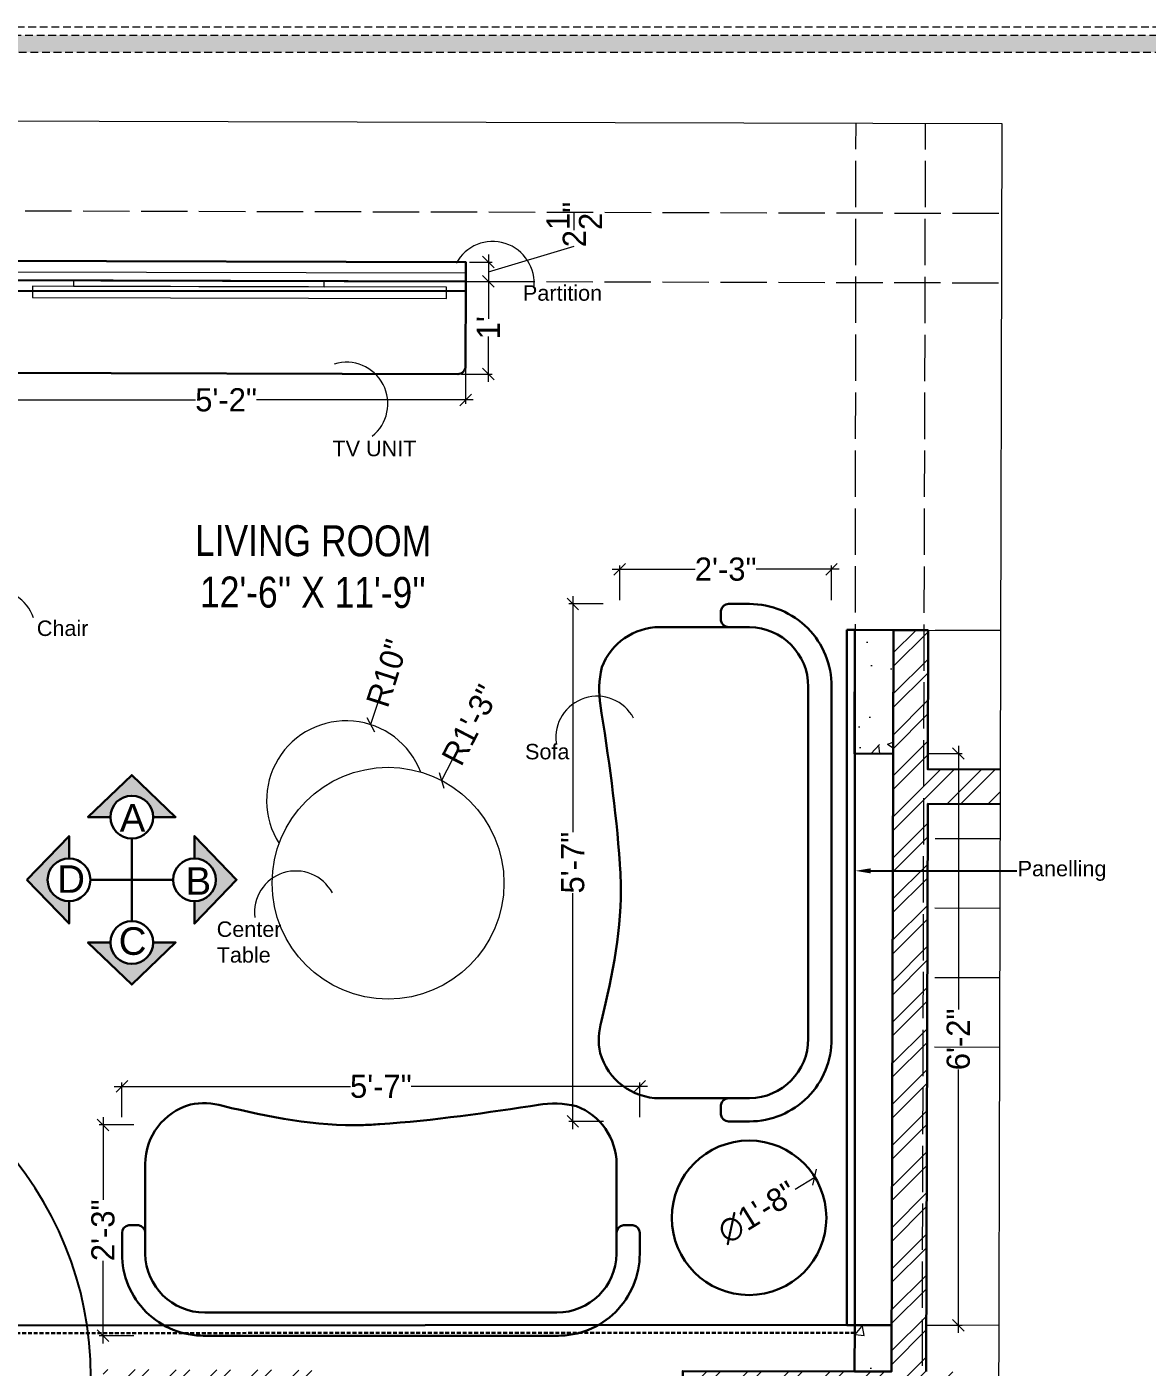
# Model space of a CAD drawing. Header units: millimetres. Extents: x 35877 to 3066687, y -650199 to -40525.
# Drawn here: x 147423.2 to 147568.2, y -179272.3 to -179098.7 of the extents above; entities that cross this region are included whole.
import ezdxf
from ezdxf import colors
from ezdxf.entities.mleader import LeaderData, LeaderLine
from ezdxf.math import Vec2, Vec3

# ---------------------------------------------------------------- set-up
doc = ezdxf.new("R2010")
doc.units = ezdxf.units.MM
doc.header["$MEASUREMENT"] = 0
doc.header["$PDMODE"] = 35
for name, pattern in [('00 . GROUND FLOOR$0$DASHED', [0.75, 0.5, -0.25]), ('ACAD_ISO02W100', [15, 12, -3]), ('DASHED', [0.75, 0.5, -0.25]), ('DASHEDX2', [1.5, 1, -0.5])]:
    doc.linetypes.add(name, pattern=pattern)
doc.layers.get('Defpoints').update_dxf_attribs({"color": 220})
for name, color, linetype in [('AR DOOR', 40, 'Continuous'), ('AR ELE-5', 134, 'Continuous'), ('AR HATCH-7', 7, 'Continuous')]:
    doc.layers.add(name, color=color, linetype=linetype)
for name, color, linetype, lineweight in [('dim05', 1, 'Continuous', 13), ('Dimension', 10, 'DASHEDX2', 20), ('ELEC.', 5, 'Continuous', 20), ('FIRST FLOOR ( DW_RAIL )', 7, 'Continuous', 9), ('FIRST FLOOR ( TEXT )', 7, 'Continuous', 9), ('FURNITURE', 32, 'Continuous', 9), ('furniture dimensions', 1, 'DASHED', 0), ('FURNITURE-1', 252, 'Continuous', 13), ('GDR_FLOATING COLUMN', 3, 'Continuous', 18), ('GROUND FLOOR', 7, 'Continuous', 9), ('GROUND FLOOR  ( PLINE )', 251, 'Continuous', 30), ('GROUND FLOOR ( STAIR )', 251, 'Continuous', 9), ('Labelling', 1, 'Continuous', 25), ('Text', 7, 'Continuous', 15), ('wall', 7, 'Continuous', 30), ('XX~SLAB ( BEAM )~ ( DIM )', 7, 'Continuous', 9)]:
    doc.layers.add(name, color=color, linetype=linetype, lineweight=lineweight)
doc.styles.add('Arial', font='arial.ttf')
doc.styles.add('century g', font='GOTHIC.TTF')
doc.styles.add('KATHA', font='swissc.ttf')
doc.styles.get("Standard").update_dxf_attribs({"font": 'arial.ttf', "height": 6})
doc.dimstyles.new('Archana', dxfattribs={"dimtxt": 2, "dimasz": 0.75, "dimexe": 0.5, "dimexo": 0.5, "dimgap": 0, "dimtad": 0, "dimzin": 0, "dimdsep": 46, "dimlunit": 4, "dimtxsty": 'century g', "dimblk": 'OBLIQUE', "dimcen": 0, "dimdle": 1, "dimclrd": 256, "dimclre": 256, "dimclrt": 256, "dimadec": 0, "dimazin": 0, "dimtfac": 1, "dimtofl": 0, "dimtmove": 1, "dimatfit": 3, "dimfxl": 1, "dimfxlon": 1, "dimtolj": 1, "dimtzin": 0, "dimlwd": -1, "dimlwe": -1, "dimarcsym": 0})

# ---------------------------------------------------------------- blocks, each defined once
blk = doc.blocks.new('*U20')
for points in [[(0, 0), (0, 1120), (30, 1120), (30, 0)], [(-40, 0), (0, 0), (0, -30), (10, -30), (10, -100), (-40, -100)], [(1160, 0), (1120, 0), (1120, -30), (1110, -30), (1110, -100), (1160, -100)]]:
    blk.add_lwpolyline(points, close=True)
at = {"layer": 'AR ELE-5', "linetype": 'ByBlock', "ltscale": 15}
blk.add_arc((-1.6, -0.7), 1121.6, 0.0347, 87.627, dxfattribs=at)
blk = doc.blocks.new('_Oblique')
at = {"layer": 'wall', "color": 0, "lineweight": -2}
blk.add_line((-0.5, -0.5), (0.5, 0.5), dxfattribs=at)
blk = doc.blocks.new('*D407')
at = {"layer": 'Defpoints', "color": 0, "linetype": 'Continuous', "lineweight": 0, "transparency": 16777216}
for p in [(147479.98, -179129.17, 0.05), (147479.97, -179131.67, 0.05), (147482.91, -179131.67)]:
    blk.add_point(p, dxfattribs=at)
at = {"layer": 'furniture dimensions', "color": 5, "linetype": 'Continuous', "transparency": 16777216}
for p, q in [((147482.91, -179130.42), (147494.02, -179127.09)), ((147482.91, -179128.17), (147482.91, -179132.67)), ((147480.47, -179131.67), (147483.41, -179131.67))]:
    blk.add_line(p, q, dxfattribs=at)
at = {"layer": 'furniture dimensions', "color": 5, "linetype": 'ByBlock', "transparency": 16777216}
blk.add_line((147480.48, -179129.17), (147483.41, -179129.17), dxfattribs=at)
at = {"layer": 'furniture dimensions', "color": 5, "linetype": 'Continuous', "transparency": 16777216, "xscale": 1.5, "yscale": 1.5, "zscale": 1.5}
for p, rotation in [((147482.91, -179129.17), 90), ((147482.91, -179131.67), 270)]:
    blk.add_blockref('_Oblique', p, dxfattribs=dict(at, rotation=rotation))
at = {"layer": 'furniture dimensions', "linetype": 'Continuous', "lineweight": 0, "transparency": 16777216, "insert": (147494.02, -179124.31), "char_height": 3, "attachment_point": 5, "rotation": 90, "style": 'century g'}
blk.add_mtext('\\A1;2{\\H1x;\\S1/2;}"', dxfattribs=at)
blk = doc.blocks.new('*D408')
at = {"layer": 'Defpoints', "color": 0, "linetype": 'Continuous', "lineweight": 0, "transparency": 16777216}
for p in [(147479.97, -179131.67, 0.05), (147478.94, -179143.67, 0.05), (147482.91, -179143.67)]:
    blk.add_point(p, dxfattribs=at)
at = {"layer": 'furniture dimensions', "color": 5, "linetype": 'Continuous', "transparency": 16777216}
for p, q in [((147482.91, -179130.67), (147482.91, -179136.53)), ((147482.91, -179144.67), (147482.91, -179138.82)), ((147479.44, -179143.67), (147483.41, -179143.67))]:
    blk.add_line(p, q, dxfattribs=at)
at = {"layer": 'furniture dimensions', "color": 5, "linetype": 'ByBlock', "transparency": 16777216}
blk.add_line((147480.47, -179131.67), (147483.41, -179131.67), dxfattribs=at)
at = {"layer": 'furniture dimensions', "color": 5, "linetype": 'Continuous', "transparency": 16777216, "xscale": 1.5, "yscale": 1.5, "zscale": 1.5}
for p, rotation in [((147482.91, -179131.67), 90), ((147482.91, -179143.67), 270)]:
    blk.add_blockref('_Oblique', p, dxfattribs=dict(at, rotation=rotation))
at = {"layer": 'furniture dimensions', "linetype": 'Continuous', "lineweight": 0, "transparency": 16777216, "insert": (147482.91, -179137.67), "char_height": 3, "attachment_point": 5, "rotation": 90, "style": 'century g'}
blk.add_mtext("\\A1;1'", dxfattribs=at)
blk = doc.blocks.new('*D421')
at = {"layer": 'Defpoints', "color": 0, "linetype": 'Continuous', "lineweight": 0, "transparency": 16777216}
for p in [(147535.08, -179192.8, 0.05), (147535.08, -179266.82, 0.05), (147543.73, -179266.82)]:
    blk.add_point(p, dxfattribs=at)
at = {"layer": 'furniture dimensions', "color": 5, "linetype": 'Continuous', "transparency": 16777216}
for p, q in [((147543.73, -179191.8), (147543.73, -179225.93)), ((147543.73, -179267.82), (147543.73, -179233.69)), ((147539.73, -179266.82), (147544.23, -179266.82))]:
    blk.add_line(p, q, dxfattribs=at)
at = {"layer": 'furniture dimensions', "color": 5, "linetype": 'ByBlock', "transparency": 16777216}
blk.add_line((147539.73, -179192.8), (147544.23, -179192.8), dxfattribs=at)
at = {"layer": 'furniture dimensions', "color": 5, "linetype": 'Continuous', "transparency": 16777216, "xscale": 1.5, "yscale": 1.5, "zscale": 1.5}
for p, rotation in [((147543.73, -179192.8), 90), ((147543.73, -179266.82), 270)]:
    blk.add_blockref('_Oblique', p, dxfattribs=dict(at, rotation=rotation))
at = {"layer": 'furniture dimensions', "linetype": 'Continuous', "lineweight": 0, "transparency": 16777216, "insert": (147543.73, -179229.81), "char_height": 3, "attachment_point": 5, "rotation": 90, "style": 'century g'}
blk.add_mtext('\\A1;6\'-2"', dxfattribs=at)
blk = doc.blocks.new('*D439')
at = {"layer": 'Defpoints', "color": 0, "linetype": 'Continuous', "lineweight": 0, "transparency": 16777216}
for p in [(147417.97, -179140.52, 0.05), (147479.95, -179141.04, 0.05), (147479.95, -179147.02)]:
    blk.add_point(p, dxfattribs=at)
at = {"layer": 'furniture dimensions', "color": 5, "linetype": 'ByBlock', "transparency": 16777216}
blk.add_line((147417.97, -179143.02), (147417.97, -179147.52), dxfattribs=at)
at = {"layer": 'furniture dimensions', "color": 5, "linetype": 'Continuous', "transparency": 16777216}
for p, q in [((147479.95, -179143.02), (147479.95, -179147.52)), ((147416.97, -179147.02), (147445.02, -179147.02)), ((147480.95, -179147.02), (147452.89, -179147.02))]:
    blk.add_line(p, q, dxfattribs=at)
at = {"layer": 'furniture dimensions', "color": 5, "linetype": 'Continuous', "transparency": 16777216, "xscale": 1.5, "yscale": 1.5, "zscale": 1.5, "rotation": 180}
blk.add_blockref('_Oblique', (147417.97, -179147.02), dxfattribs=at)
at = {"layer": 'furniture dimensions', "color": 5, "linetype": 'Continuous', "transparency": 16777216, "xscale": 1.5, "yscale": 1.5, "zscale": 1.5}
blk.add_blockref('_Oblique', (147479.95, -179147.02), dxfattribs=at)
at = {"layer": 'furniture dimensions', "linetype": 'Continuous', "lineweight": 0, "transparency": 16777216, "insert": (147448.96, -179147.02), "char_height": 3, "attachment_point": 5, "style": 'century g'}
blk.add_mtext('\\A1;5\'-2"', dxfattribs=at)
blk = doc.blocks.new('maya')
at = {"layer": 'Dimension', "true_color": 0xd39e00, "transparency": 33554687}
h = blk.add_hatch(color=42, dxfattribs=at)
h.paths.add_polyline_path([(148081.66, -180873.98), (148081.66, -181093.67), (148393.79, -181093.67), (148393.79, -180873.98)])
h.paths.add_polyline_path([(148083.85, -180876.17), (148391.6, -180876.17), (148391.6, -181091.48), (148083.85, -181091.48)], flags=16)
at = {"layer": 'Dimension', "color": 42, "true_color": 0xd39e00, "transparency": 33554687, "elevation": 0.12}
for points in [[(148080.57, -180872.88), (148394.88, -180872.88), (148394.88, -181094.77), (148080.57, -181094.77)], [(148081.66, -180873.98), (148393.79, -180873.98), (148393.79, -181093.67), (148081.66, -181093.67)], [(148083.85, -180876.17), (148391.6, -180876.17), (148391.6, -181091.48), (148083.85, -181091.48)]]:
    blk.add_lwpolyline(points, close=True, dxfattribs=at)
blk = doc.blocks.new('*D859')
at = {"layer": 'Defpoints', "color": 0, "linetype": 'Continuous', "lineweight": 0, "transparency": 16777216}
for p in [(147502.49, -179235.9), (147435.49, -179256.22, 2.39), (147502.49, -179257.57, 2.39)]:
    blk.add_point(p, dxfattribs=at)
at = {"layer": 'furniture dimensions', "color": 5, "linetype": 'ByBlock', "transparency": 16777216}
blk.add_line((147435.49, -179239.87), (147435.49, -179235.4), dxfattribs=at)
at = {"layer": 'furniture dimensions', "color": 5, "linetype": 'Continuous', "transparency": 16777216}
for p, q in [((147502.49, -179239.87), (147502.49, -179235.4)), ((147434.49, -179235.9), (147465.06, -179235.9)), ((147503.49, -179235.9), (147472.93, -179235.9))]:
    blk.add_line(p, q, dxfattribs=at)
at = {"layer": 'furniture dimensions', "color": 5, "linetype": 'Continuous', "transparency": 16777216, "xscale": 1.5, "yscale": 1.5, "zscale": 1.5, "rotation": 180}
blk.add_blockref('_Oblique', (147435.49, -179235.9), dxfattribs=at)
at = {"layer": 'furniture dimensions', "color": 5, "linetype": 'Continuous', "transparency": 16777216, "xscale": 1.5, "yscale": 1.5, "zscale": 1.5}
blk.add_blockref('_Oblique', (147502.49, -179235.9), dxfattribs=at)
at = {"layer": 'furniture dimensions', "linetype": 'Continuous', "lineweight": 0, "transparency": 16777216, "insert": (147468.99, -179235.9), "char_height": 3, "attachment_point": 5, "style": 'century g'}
blk.add_mtext('\\A1;5\'-7"', dxfattribs=at)
blk = doc.blocks.new('*D860')
at = {"layer": 'Defpoints', "color": 0, "linetype": 'Continuous', "lineweight": 0, "transparency": 16777216}
for p in [(147493.83, -179173.43), (147515.34, -179173.43, 3.75), (147515.34, -179240.43, 2.39)]:
    blk.add_point(p, dxfattribs=at)
at = {"layer": 'furniture dimensions', "color": 5, "linetype": 'Continuous', "transparency": 16777216}
for p, q in [((147493.83, -179172.43), (147493.83, -179203)), ((147497.77, -179173.43), (147493.33, -179173.43)), ((147493.83, -179241.43), (147493.83, -179210.86))]:
    blk.add_line(p, q, dxfattribs=at)
at = {"layer": 'furniture dimensions', "color": 5, "linetype": 'ByBlock', "transparency": 16777216}
blk.add_line((147497.8, -179240.43), (147493.33, -179240.43), dxfattribs=at)
at = {"layer": 'furniture dimensions', "color": 5, "linetype": 'Continuous', "transparency": 16777216, "xscale": 1.5, "yscale": 1.5, "zscale": 1.5}
for p, rotation in [((147493.83, -179173.43), 90), ((147493.83, -179240.43), 270)]:
    blk.add_blockref('_Oblique', p, dxfattribs=dict(at, rotation=rotation))
at = {"layer": 'furniture dimensions', "linetype": 'Continuous', "lineweight": 0, "transparency": 16777216, "insert": (147493.83, -179206.93), "char_height": 3, "attachment_point": 5, "rotation": 90, "style": 'century g'}
blk.add_mtext('\\A1;5\'-7"', dxfattribs=at)
blk = doc.blocks.new('*D861')
at = {"layer": 'Defpoints', "color": 0, "linetype": 'Continuous', "lineweight": 0, "transparency": 16777216}
for p in [(147525.14, -179247.65), (147508.13, -179258.17)]:
    blk.add_point(p, dxfattribs=at)
at = {"layer": 'furniture dimensions', "color": 5, "linetype": 'Continuous', "transparency": 16777216}
blk.add_line((147522.59, -179249.22), (147525.14, -179247.65), dxfattribs=at)
at = {"layer": 'furniture dimensions', "color": 5, "linetype": 'Continuous', "transparency": 16777216, "xscale": 1.5, "yscale": 1.5, "zscale": 1.5, "rotation": 31.73882709849194}
blk.add_blockref('_Oblique', (147525.14, -179247.65), dxfattribs=at)
at = {"layer": 'furniture dimensions', "linetype": 'Continuous', "lineweight": 0, "transparency": 16777216, "insert": (147517.73, -179252.23), "char_height": 3, "attachment_point": 5, "rotation": 31.7388, "style": 'century g'}
blk.add_mtext('\\A1;∅1\'-8"', dxfattribs=at)
blk = doc.blocks.new('*D862')
at = {"layer": 'Defpoints', "color": 0, "linetype": 'Continuous', "lineweight": 0, "transparency": 16777216}
for p in [(147463.7, -179240.89, 1.38), (147433.04, -179268.18), (147463.73, -179268.18, 1.87)]:
    blk.add_point(p, dxfattribs=at)
at = {"layer": 'furniture dimensions', "color": 5, "linetype": 'Continuous', "transparency": 16777216}
for p, q in [((147433.04, -179239.89), (147433.04, -179250.58)), ((147433.04, -179269.18), (147433.04, -179258.49)), ((147437.03, -179268.18), (147432.54, -179268.18))]:
    blk.add_line(p, q, dxfattribs=at)
at = {"layer": 'furniture dimensions', "color": 5, "linetype": 'ByBlock', "transparency": 16777216}
blk.add_line((147437.04, -179240.89), (147432.54, -179240.89), dxfattribs=at)
at = {"layer": 'furniture dimensions', "color": 5, "linetype": 'Continuous', "transparency": 16777216, "xscale": 1.5, "yscale": 1.5, "zscale": 1.5}
for p, rotation in [((147433.04, -179240.89), 90), ((147433.04, -179268.18), 270)]:
    blk.add_blockref('_Oblique', p, dxfattribs=dict(at, rotation=rotation))
at = {"layer": 'furniture dimensions', "linetype": 'Continuous', "lineweight": 0, "transparency": 16777216, "insert": (147433.04, -179254.53), "char_height": 3, "attachment_point": 5, "rotation": 90, "style": 'century g'}
blk.add_mtext('\\A1;2\'-3"', dxfattribs=at)
blk = doc.blocks.new('*D863')
at = {"layer": 'Defpoints', "color": 0, "linetype": 'Continuous', "lineweight": 0, "transparency": 16777216}
for p in [(147527.31, -179168.94), (147499.91, -179206.92, 1.5), (147527.31, -179206.93, 1.54)]:
    blk.add_point(p, dxfattribs=at)
at = {"layer": 'furniture dimensions', "color": 5, "linetype": 'Continuous', "transparency": 16777216}
for p, q in [((147498.91, -179168.94), (147509.65, -179168.94)), ((147528.31, -179168.94), (147517.56, -179168.94)), ((147527.31, -179172.93), (147527.31, -179168.44))]:
    blk.add_line(p, q, dxfattribs=at)
at = {"layer": 'furniture dimensions', "color": 5, "linetype": 'ByBlock', "transparency": 16777216}
blk.add_line((147499.91, -179172.93), (147499.91, -179168.44), dxfattribs=at)
at = {"layer": 'furniture dimensions', "color": 5, "linetype": 'Continuous', "transparency": 16777216, "xscale": 1.5, "yscale": 1.5, "zscale": 1.5, "rotation": 180}
blk.add_blockref('_Oblique', (147499.91, -179168.94), dxfattribs=at)
at = {"layer": 'furniture dimensions', "color": 5, "linetype": 'Continuous', "transparency": 16777216, "xscale": 1.5, "yscale": 1.5, "zscale": 1.5}
blk.add_blockref('_Oblique', (147527.31, -179168.94), dxfattribs=at)
at = {"layer": 'furniture dimensions', "linetype": 'Continuous', "lineweight": 0, "transparency": 16777216, "insert": (147513.61, -179168.94), "char_height": 3, "attachment_point": 5, "style": 'century g'}
blk.add_mtext('\\A1;2\'-3"', dxfattribs=at)
blk = doc.blocks.new('*D864')
at = {"layer": 'Defpoints', "color": 0, "linetype": 'Continuous', "lineweight": 0, "transparency": 16777216}
for p in [(147476.84, -179196.28, 0.12), (147469.92, -179209.58, 0.12)]:
    blk.add_point(p, dxfattribs=at)
at = {"layer": 'furniture dimensions', "color": 5, "linetype": 'Continuous', "transparency": 16777216}
blk.add_line((147478.23, -179193.62), (147476.84, -179196.28), dxfattribs=at)
at = {"layer": 'furniture dimensions', "color": 5, "linetype": 'Continuous', "transparency": 16777216, "xscale": 1.5, "yscale": 1.5, "zscale": 1.5, "rotation": 242.5170830313017}
blk.add_blockref('_Oblique', (147476.84, -179196.28), dxfattribs=at)
at = {"layer": 'furniture dimensions', "linetype": 'Continuous', "lineweight": 0, "transparency": 16777216, "insert": (147480.58, -179189.1), "char_height": 3, "attachment_point": 5, "rotation": 62.5171, "style": 'century g'}
blk.add_mtext('\\A1;R1\'-3"', dxfattribs=at)
blk = doc.blocks.new('*D865')
at = {"layer": 'Defpoints', "color": 0, "linetype": 'Continuous', "lineweight": 0, "transparency": 16777216}
for p in [(147467.67, -179189.06, 0.12), (147464.51, -179198.87, 0.12)]:
    blk.add_point(p, dxfattribs=at)
at = {"layer": 'furniture dimensions', "color": 5, "linetype": 'Continuous', "transparency": 16777216}
blk.add_line((147468.59, -179186.2), (147467.67, -179189.06), dxfattribs=at)
at = {"layer": 'furniture dimensions', "color": 5, "linetype": 'Continuous', "transparency": 16777216, "xscale": 1.5, "yscale": 1.5, "zscale": 1.5, "rotation": 252.1564000647287}
blk.add_blockref('_Oblique', (147467.67, -179189.06), dxfattribs=at)
at = {"layer": 'furniture dimensions', "linetype": 'Continuous', "lineweight": 0, "transparency": 16777216, "insert": (147469.81, -179182.4), "char_height": 3, "attachment_point": 5, "rotation": 72.1564, "style": 'century g'}
blk.add_mtext('\\A1;R10"', dxfattribs=at)

msp = doc.modelspace()

# ---------------------------------------------------------------- hatches: boundary and pattern name
at = {"layer": 'AR HATCH-7', "lineweight": 0, "true_color": 0x939598, "transparency": 33554687}
h = msp.add_hatch(dxfattribs=at)
h.set_pattern_fill('ANSI32', color=252, scale=10)
h.set_pattern_definition([(45, (-476.512, 1793.385), (-2.65165043, 2.65165043), []), (45, (-474.744, 1793.385), (-2.65165043, 2.65165043), [])])
h.paths.add_polyline_path([(147460.062, -179272.623), (147433.062, -179272.553), (147433.039, -179281.553), (147460.039, -179281.622)])
h.paths.add_polyline_path([(147544.062, -179272.839), (147539.562, -179272.828), (147539.752, -179199.328), (147549.117, -179199.352), (147549.129, -179194.852), (147539.763, -179194.828), (147539.81, -179176.828), (147535.31, -179176.817), (147535.269, -179192.817), (147535.062, -179272.816), (147530.062, -179272.803), (147520.564, -179272.779), (147511.064, -179272.777), (147511.064, -179272.754), (147508.062, -179272.747), (147508.05, -179277.246), (147508.039, -179281.746), (147539.539, -179281.828), (147544.039, -179281.839)])
at = {"layer": 'FURNITURE-1', "lineweight": 0, "true_color": 0xc7c8ca, "transparency": 33554687}
h = msp.add_hatch(dxfattribs=at)
h.set_pattern_fill('AR-CONC', color=9, scale=2)
h.set_pattern_definition([(50, (-476.512, 1793.385), (14.34520365, -1.2550427), [1.5, -16.5]), (355, (-476.512, 1793.385), (-2.7750267, 15.0438427), [1.2, -13.2]), (100.4514445, (-475.317, 1793.28), (11.5701769, 13.7887998), [1.2748038, -14.0228422]), (46.1842, (-476.512, 1797.385), (21.3448266, -3.3103856), [2.25, -24.75]), (96.635635, (-474.733, 1797.11), (18.693239, 19.482372), [1.9122068, -21.0342752]), (351.184164, (-476.512, 1797.385), (18.693239, 19.482372), [1.8, -19.8]), (21, (-474.512, 1796.385), (11.93814104, -8.0523778), [1.5, -16.5]), (326, (-474.512, 1796.385), (4.8663066, 14.5030009), [1.2, -13.2]), (71.451445, (-473.517, 1795.714), (16.8044475, 6.45062306), [1.2748038, -14.0228422]), (37.5, (-476.512, 1793.385), (0.24319711, 6.65787708), [0, -13.04, 0, -13.4, 0, -13.25]), (7.5, (-476.512, 1793.385), (5.26139075, 7.88823424), [0, -7.64, 0, -12.74, 0, -5.05]), (327.5, (-480.972, 1793.385), (10.67644872, -0.45109743), [0, -5, 0, -15.6, 0, -20.7]), (317.5, (-482.972, 1793.385), (11.6637234, 2.00209965), [0, -6.5, 0, -10.36, 0, -14.7])])
h.paths.add_polyline_path([(147385.078, -179266.429), (147376.078, -179266.406), (147376.039, -179281.406), (147385.039, -179281.429), (147385.05, -179277.429), (147385.06, -179273.429)])
h.paths.add_polyline_path([(147385.465, -179116.429), (147376.465, -179116.406), (147376.427, -179131.406), (147385.427, -179131.429)])
h.paths.add_polyline_path([(147535.31, -179176.817), (147530.31, -179176.804), (147530.269, -179192.804), (147535.269, -179192.804)])
h.paths.add_polyline_path([(147445.773, -179166.33), (147477.399, -179166.411)])
h = msp.add_hatch(dxfattribs=at)
h.set_pattern_fill('AR-CONC', color=9, scale=2)
h.set_pattern_definition([(50, (-500.159, 1793.385), (14.34520365, -1.2550427), [1.5, -16.5]), (355, (-500.159, 1793.385), (-2.7750267, 15.0438427), [1.2, -13.2]), (100.4514445, (-498.963, 1793.28), (11.5701769, 13.7887998), [1.2748038, -14.0228422]), (46.1842, (-500.159, 1797.385), (21.3448266, -3.3103856), [2.25, -24.75]), (96.635635, (-498.38, 1797.11), (18.693239, 19.482372), [1.9122068, -21.0342752]), (351.184164, (-500.16, 1797.385), (18.693239, 19.482372), [1.8, -19.8]), (21, (-498.159, 1796.385), (11.93814104, -8.0523778), [1.5, -16.5]), (326, (-498.159, 1796.385), (4.8663066, 14.5030009), [1.2, -13.2]), (71.451445, (-497.164, 1795.714), (16.8044475, 6.45062306), [1.2748038, -14.0228422]), (37.5, (-500.159, 1793.385), (0.24319711, 6.65787708), [0, -13.04, 0, -13.4, 0, -13.25]), (7.5, (-500.159, 1793.385), (5.26139075, 7.88823424), [0, -7.64, 0, -12.74, 0, -5.05]), (327.5, (-504.619, 1793.385), (10.67644872, -0.45109743), [0, -5, 0, -15.6, 0, -20.7]), (317.5, (-506.619, 1793.385), (11.6637234, 2.00209965), [0, -6.5, 0, -10.36, 0, -14.7])])
h.paths.add_polyline_path([(147535.062, -179266.963), (147530.077, -179266.963), (147530.077, -179272.816), (147535.062, -179272.816)])
at = {"layer": 'Text', "true_color": 0x939598, "transparency": 33554687}
h = msp.add_hatch(color=252, dxfattribs=at)
h.dxf.hatch_style = 1
h.paths.add_polyline_path([(147436.754, -179195.587), (147431.091, -179201.029), (147433.987, -179201.029, -1), (147439.52, -179201.029), (147442.417, -179201.029)])
h.paths.add_polyline_path([(147444.872, -179203.484), (147444.872, -179206.38, -0.4142136), (147447.638, -179209.147, -0.4142136), (147444.872, -179211.914), (147444.872, -179214.81), (147450.314, -179209.147)])
h.paths.add_polyline_path([(147442.417, -179217.265), (147439.52, -179217.265, -1), (147433.987, -179217.265), (147431.091, -179217.265), (147436.754, -179222.707)])
h.paths.add_polyline_path([(147425.87, -179209.147, -0.4142136), (147428.636, -179206.38), (147428.636, -179203.484), (147423.194, -179209.147), (147428.636, -179214.81), (147428.636, -179211.914, -0.4142136)])

# ---------------------------------------------------------------- linework, layer by layer
at = {"lineweight": 9, "transparency": 33554687, "elevation": 0.05}
for points in [[(147477.465, -179133.88), (147477.468, -179132.433), (147423.925, -179132.295), (147423.921, -179133.741)], [(147461.643, -179132.392), (147461.645, -179131.626), (147429.208, -179131.542), (147429.206, -179132.308)]]:
    msp.add_lwpolyline(points, close=True, dxfattribs=at)
at = {"layer": 'ELEC.', "transparency": 33554687}
for centre, start, end in [((147483.46, -179131.856), 352.82138, 151.85152), ((147464.542, -179147.494), 308.08533, 107.11547), ((147418.992, -179176.978), 18.91549, 177.94563), ((147496.98, -179190.746), 28.14848, 187.17862), ((147457.991, -179213.362), 28.14848, 187.17862)]:
    msp.add_arc(centre, 5.357, start, end, dxfattribs=at)
at = {"layer": 'FIRST FLOOR ( DW_RAIL )', "lineweight": 0, "transparency": 33554687, "elevation": 0.05}
msp.add_lwpolyline([(147365.752, -179110.753), (147549.345, -179111.227), (147548.865, -179296.937), (147365.272, -179296.462)], close=True, dxfattribs=at)
at = {"layer": 'FURNITURE', "lineweight": 30, "transparency": 33554687}
for p, q in [((147479.974, -179131.666, 0.05), (147417.969, -179131.515, 0.05)), ((147479.945, -179142.666, 0.05), (147479.974, -179131.666, 0.05)), ((147385.396, -179143.431, 0.05), (147478.943, -179143.663, 0.05)), ((147385.077, -179266.856, 0.05), (147530.309, -179266.789, 0.05))]:
    msp.add_line(p, q, dxfattribs=at)
at = {"layer": 'FURNITURE', "lineweight": 30, "transparency": 16777216}
for p, q in [((147512.992, -179175.555, 3.75), (147512.992, -179174.306, 3.75)), ((147516.694, -179173.43, 3.75), (147513.992, -179173.43, 3.75)), ((147505.08, -179176.43, 2.863), (147513.992, -179176.43, 3.75)), ((147516.694, -179176.43, 3.75), (147513.992, -179176.43, 3.75)), ((147524.305, -179184.146, -4.07), (147524.305, -179229.714, -1.415)), ((147527.305, -179183.938, 0.132), (147527.305, -179229.923, 2.957)), ((147505.08, -179237.43, 2.863), (147513.992, -179237.43, 3.75)), ((147512.992, -179238.306, 3.75), (147512.992, -179239.555, 3.75)), ((147516.694, -179237.43, 2.39), (147513.992, -179237.43, 2.39)), ((147516.694, -179240.43, 2.39), (147513.992, -179240.43, 2.39)), ((147438.493, -179245.953, 2.863), (147438.493, -179254.864, 3.75)), ((147499.493, -179245.953, 2.863), (147499.493, -179254.864, 3.75)), ((147437.617, -179253.864, 3.75), (147436.369, -179253.864, 3.75)), ((147500.369, -179253.864, 3.75), (147501.617, -179253.864, 3.75)), ((147435.493, -179257.567, 2.39), (147435.493, -179254.864, 2.39)), ((147438.493, -179257.567, 2.39), (147438.493, -179254.864, 2.39)), ((147499.493, -179257.567, 3.75), (147499.493, -179254.864, 3.75)), ((147502.493, -179257.567, 3.75), (147502.493, -179254.864, 3.75)), ((147491.777, -179265.178, -4.07), (147446.209, -179265.178, -1.415)), ((147491.985, -179268.178, 0.132), (147446, -179268.178, 2.957))]:
    msp.add_line(p, q, dxfattribs=at)
at = {"layer": 'FURNITURE', "lineweight": 30, "transparency": 33554687, "elevation": 0.05}
for points in [[(147417.966, -179129.014), (147479.982, -179129.173), (147479.97, -179131.673), (147417.955, -179131.514), (147417.955, -179131.513)], [(147532.575, -179266.81), (147532.575, -179266.81)]]:
    msp.add_lwpolyline(points, dxfattribs=at)
at = {"layer": 'FURNITURE', "color": 18, "lineweight": 20, "true_color": 0x000000, "transparency": 33554687, "elevation": 0.05}
msp.add_lwpolyline([(147417.957, -179130.438), (147479.974, -179130.564), (147479.974, -179131.666), (147417.955, -179131.514)], close=True, dxfattribs=at)
at = {"layer": 'FURNITURE', "lineweight": 25, "transparency": 33554687, "elevation": 0.05}
msp.add_lwpolyline([(147385.433, -179131.429), (147479.97, -179131.673), (147479.97, -179132.918), (147385.429, -179132.918)], close=True, dxfattribs=at)
at = {"layer": 'FURNITURE', "lineweight": 30, "transparency": 33554687, "elevation": 0.05}
msp.add_lwpolyline([(147529.31, -179176.805), (147530.31, -179176.805), (147530.31, -179266.799), (147529.31, -179266.799)], close=True, dxfattribs=at)
at = {"layer": 'FURNITURE', "transparency": 33554687}
msp.add_circle((147469.919, -179209.584, 0.119), 15, dxfattribs=at)
at = {"layer": 'FURNITURE', "lineweight": 30, "transparency": 16777216}
msp.add_circle((147516.638, -179252.907), 10.001, dxfattribs=at)
at = {"layer": 'FURNITURE', "lineweight": 30, "transparency": 33554687}
msp.add_arc((147478.945, -179142.663, 0.05), 1, 269.852, 359.852, dxfattribs=at)
at = {"layer": 'FURNITURE', "lineweight": 30, "transparency": 16777216}
for centre, radius, start, end in [((147513.992, -179174.439, 2.39), 1.009, 90, 172.427), ((147516.694, -179184.042, 2.39), 10.612, 359.4373, 90), ((147505.1, -179184.45, 4.222), 8.02, 90.14268, 159.42629), ((147513.992, -179175.422, 2.39), 1.009, 187.573, 270), ((147516.588, -179184.146, 2.39), 7.717, 0, 89.09954), ((147509.627, -179184.548, 4.222), 12.384, 166.38027, 189.49473), ((147505.322, -179229.825, -1.322), 8.134, 162.61835, 192.46672), ((147516.694, -179229.819, 2.39), 10.612, 270, 0.5627), ((147516.588, -179229.714, 2.39), 7.717, 270.90046, 0), ((147505.1, -179229.41, 2.863), 8.02, 195.70088, 269.85732), ((147446.513, -179245.973, 2.863), 8.02, 105.70088, 179.85732), ((147446.098, -179246.194, -1.322), 8.134, 72.61835, 102.46672), ((147491.375, -179250.5, 4.222), 12.384, 76.38027, 99.49473), ((147491.473, -179245.973, 4.222), 8.02, 0.14268, 69.42629), ((147513.992, -179238.439, 2.39), 1.009, 90, 172.427), ((147513.992, -179239.422, 2.39), 1.009, 187.573, 270), ((147436.502, -179254.864, 2.39), 1.009, 97.573, 180), ((147437.484, -179254.864, 2.39), 1.009, 0, 82.427), ((147500.502, -179254.864, 2.39), 1.009, 97.573, 180), ((147501.484, -179254.864, 2.39), 1.009, 0, 82.427), ((147446.105, -179257.567, 2.39), 10.612, 180, 270.5627), ((147446.209, -179257.461, 2.39), 7.717, 180.90046, 270), ((147491.881, -179257.567, 2.39), 10.612, 269.4373, 0), ((147491.777, -179257.461, 2.39), 7.717, 270, 359.09954)]:
    msp.add_arc(centre, radius, start, end, dxfattribs=at)
at = {"layer": 'FURNITURE', "transparency": 33554687}
msp.add_arc((147464.51, -179198.873, 0.119), 10.313, 20.90961, 212.67244, dxfattribs=at)
at = {"layer": 'FURNITURE', "lineweight": 30, "transparency": 16777216}
for points in [[(147497.366, -179186.286, 3.891), (147498.43, -179193.168, 2.662), (147499.551, -179200.753, 1.41), (147500.371, -179214.697, 1.592), (147498.967, -179221.397, 0.123), (147497.559, -179227.395, -1.322)], [(147489.637, -179238.239, 3.891), (147482.755, -179239.303, 2.662), (147475.17, -179240.424, 1.41), (147461.226, -179241.244, 1.592), (147454.526, -179239.84, 0.123), (147448.528, -179238.432, -1.322)]]:
    msp.add_open_spline(points, degree=3, knots=[1.8844998, 1.8844998, 1.8844998, 1.8844998, 22.9773331, 25.0955938, 43.7057545, 43.7057545, 43.7057545, 43.7057545], dxfattribs=at)
at = {"layer": 'GDR_FLOATING COLUMN', "linetype": '00 . GROUND FLOOR$0$DASHED', "lineweight": 30, "transparency": 33554687}
msp.add_line((147385.078, -179267.856, 0.05), (147530.308, -179267.789, 0.05), dxfattribs=at)
at = {"layer": 'GROUND FLOOR', "color": 5, "transparency": 33554687}
msp.add_line((147549.117, -179199.352, 0.05), (147539.752, -179199.328, 0.05), dxfattribs=at)
at = {"layer": 'GROUND FLOOR  ( PLINE )', "lineweight": 0, "transparency": 33554687}
msp.add_line((147548.943, -179266.852, 0.05), (147539.577, -179266.828, 0.05), dxfattribs=at)
at = {"layer": 'GROUND FLOOR  ( PLINE )', "transparency": 33554687, "elevation": 0.05}
for points in [[(147549.129, -179194.852), (147539.763, -179194.828), (147539.81, -179176.828), (147535.31, -179176.817), (147535.062, -179272.816), (147508.062, -179272.747), (147508.039, -179281.746), (147539.539, -179281.828)], [(147539.562, -179272.828), (147539.752, -179199.328), (147549.117, -179199.352)]]:
    msp.add_lwpolyline(points, dxfattribs=at)
at = {"layer": 'GROUND FLOOR ( STAIR )', "color": 5, "linetype": 'ACAD_ISO02W100', "ltscale": 0.7, "transparency": 33554687}
for p, q in [((147549.176, -179176.852, 0.05), (147539.81, -179176.828, 0.05)), ((147549.129, -179194.852, 0.05), (147539.763, -179194.828, 0.05)), ((147549.106, -179203.852, 0.05), (147539.74, -179203.828, 0.05)), ((147549.083, -179212.852, 0.05), (147539.717, -179212.828, 0.05)), ((147549.059, -179221.852, 0.05), (147539.694, -179221.828, 0.05)), ((147549.036, -179230.852, 0.05), (147539.67, -179230.828, 0.05))]:
    msp.add_line(p, q, dxfattribs=at)
at = {"layer": 'Labelling', "color": 251, "linetype": 'ACAD_ISO02W100', "lineweight": 0, "ltscale": 0.5, "true_color": 0x636466, "transparency": 33554687}
for p, q in [((147530.304, -179272.053, 0.05), (147530.479, -179111.179, 0.05)), ((147539.064, -179272.076, 0.05), (147539.479, -179111.202, 0.05)), ((147385.456, -179122.429, 0.05), (147549.321, -179122.853, 0.05)), ((147385.433, -179131.429, 0.05), (147549.298, -179131.853, 0.05))]:
    msp.add_line(p, q, dxfattribs=at)
at = {"layer": 'Labelling', "lineweight": 30, "ltscale": 10, "transparency": 33554687, "elevation": 0.05}
for points in [[(147530.31, -179176.804), (147535.31, -179176.817), (147535.269, -179192.817), (147530.269, -179192.804)], [(147530.317, -179266.803), (147535.077, -179266.816), (147535.062, -179272.816), (147530.302, -179272.803)]]:
    msp.add_lwpolyline(points, close=True, dxfattribs=at)
at = {"layer": 'Text', "color": 18, "lineweight": 30, "true_color": 0x000000, "transparency": 33554687}
msp.add_line((147431.403, -179209.147), (147442.105, -179209.147), dxfattribs=at)
for points in [[(147439.52, -179201.029), (147442.417, -179201.029), (147436.754, -179195.587), (147431.091, -179201.029), (147433.987, -179201.029)], [(147423.194, -179209.147), (147428.64, -179203.487), (147428.638, -179206.38)], [(147436.754, -179214.498), (147436.754, -179203.796)], [(147444.869, -179206.38), (147444.867, -179203.487), (147450.314, -179209.147), (147444.867, -179214.807), (147444.869, -179211.914)], [(147450.314, -179209.147), (147444.867, -179203.487), (147444.869, -179206.38)], [(147423.194, -179209.147), (147428.64, -179214.807), (147428.638, -179211.914)], [(147450.314, -179209.147), (147444.867, -179214.807), (147444.869, -179211.914)], [(147439.52, -179217.265), (147442.417, -179217.265), (147436.754, -179222.707), (147431.091, -179217.265), (147433.987, -179217.265)]]:
    msp.add_lwpolyline(points, dxfattribs=at)
for centre in [(147436.754, -179201.029), (147428.636, -179209.147), (147444.872, -179209.147), (147436.754, -179217.265)]:
    msp.add_circle(centre, 2.767, dxfattribs=at)
at = {"layer": 'XX~SLAB ( BEAM )~ ( DIM )', "transparency": 33554687}
msp.add_line((147539.81, -179176.828, 0.05), (147549.176, -179176.852, 0.05), dxfattribs=at)

# ---------------------------------------------------------------- block references
at = {"layer": 'AR DOOR', "linetype": 'ByBlock', "lineweight": -2, "transparency": 33554687, "extrusion": (0, 0, -1), "xscale": -0.04000000000002399, "yscale": 0.04000000000002399, "zscale": -0.04000000000002399, "rotation": 0.1479963033906717}
msp.add_blockref('*U20', (-147386.66, -179273.433, -0.05), dxfattribs=at)
at = {"layer": 'furniture dimensions', "color": 18, "lineweight": 0, "true_color": 0x000000, "transparency": 33554687}
msp.add_blockref('maya', (-766.706, 1774.177), dxfattribs=at)

# ---------------------------------------------------------------- texts
at = {"layer": 'dim05', "color": 1, "lineweight": 0, "transparency": 33554687, "char_height": 2, "width": 14.68213, "attachment_point": 1}
for s, insert in [('Partition', (147487.377, -179132.175, 0.05)), ('TV UNIT', (147462.725, -179152.303)), ('Chair', (147424.473, -179175.58)), ('Sofa', (147487.652, -179191.551)), ('Center Table', (147447.748, -179214.536))]:
    msp.add_mtext(s, dxfattribs=dict(at, insert=insert))
at = {"layer": 'FIRST FLOOR ( TEXT )', "transparency": 33554687, "insert": (147460.209, -179168.609, 0.168), "char_height": 4, "attachment_point": 5, "rotation": 359.852, "style": 'KATHA'}
msp.add_mtext("LIVING ROOM\\P12'-6'' X 11'-9''", dxfattribs=at)
at = {"layer": 'Text', "transparency": 33554687, "attachment_point": 1, "style": 'Arial'}
for s, insert, char_height in [('A ', (147435.191, -179199.352), 3.5674), ('D', (147427.108, -179207.268, 60690.576), 3.567), ('B', (147443.703, -179207.521, -36831.306), 3.567), ('C', (147435.063, -179215.297, -36831.306), 3.567)]:
    msp.add_mtext_dynamic_manual_height_columns(s, width=7.85972, gutter_width=11.148, heights=[0], dxfattribs=dict(at, insert=insert, char_height=char_height))

# ---------------------------------------------------------------- dimensions: what is measured, and where the dimension line sits
at = {"layer": 'furniture dimensions', "color": 5, "linetype": 'Continuous', "lineweight": 0}
for base, p1, p2, override, picture, middle in [((147482.91, -179131.673), (147479.982, -179129.173, 0.05), (147479.97, -179131.673, 0.05), {"dimtxt": 3, "dimasz": 1.5, "dimdec": 1, "dimclrd": 5, "dimclre": 5, "dimfxl": 4}, '*D407', (147494.023, -179127.09)), ((147482.91, -179143.671), (147479.97, -179131.673, 0.05), (147478.939, -179143.671, 0.05), {"dimtxt": 3, "dimasz": 1.5, "dimdec": 0, "dimclrd": 5, "dimclre": 5, "dimfxl": 4}, '*D408', (147482.91, -179137.672)), ((147493.829, -179173.43), (147515.343, -179240.43, 2.39), (147515.343, -179173.43, 3.75), {"dimtxt": 3, "dimasz": 1.5, "dimdec": 0, "dimclrd": 5, "dimclre": 5, "dimfxl": 4}, '*D860', (147493.829, -179206.93)), ((147543.733, -179266.816), (147535.077, -179192.804, 0.05), (147535.077, -179266.816, 0.05), {"dimtxt": 3, "dimasz": 1.5, "dimdec": 0, "dimclrd": 5, "dimclre": 5, "dimfxl": 4}, '*D421', (147543.733, -179229.81)), ((147433.04, -179268.178), (147463.696, -179240.887, 1.377), (147463.727, -179268.178, 1.868), {"dimtxt": 3, "dimasz": 1.5, "dimdec": 0, "dimclrd": 5, "dimclre": 5, "dimfxl": 4}, '*D862', (147433.04, -179254.533))]:
    dim = msp.add_linear_dim(base=base, p1=p1, p2=p2, angle=90, dimstyle='Archana', override=override, dxfattribs=at)
    dim.commit()
    dim.dimension.update_dxf_attribs({"geometry": picture, "text_midpoint": middle})
for base, p1, p2, picture, middle in [((147479.95, -179147.016), (147417.966, -179140.515, 0.05), (147479.95, -179141.042, 0.05), '*D439', (147448.958, -179147.016)), ((147527.305, -179168.936), (147499.907, -179206.918, 1.504), (147527.305, -179206.93, 1.544), '*D863', (147513.606, -179168.936)), ((147502.493, -179235.898), (147435.493, -179256.216, 2.39), (147502.493, -179257.567, 2.39), '*D859', (147468.993, -179235.898))]:
    dim = msp.add_linear_dim(base=base, p1=p1, p2=p2, dimstyle='Archana', override={"dimtxt": 3, "dimasz": 1.5, "dimdec": 0, "dimclrd": 5, "dimclre": 5, "dimfxl": 4}, dxfattribs=at)
    dim.commit()
    dim.dimension.update_dxf_attribs({"geometry": picture, "text_midpoint": middle})
for center, mpoint, picture, middle in [((147464.51, -179198.873, 0.119), (147467.671, -179189.055, 0.119), '*D865', (147469.812, -179182.403)), ((147469.919, -179209.584, 0.119), (147476.842, -179196.277, 0.119), '*D864', (147480.577, -179189.096))]:
    dim = msp.add_radius_dim(center=center, mpoint=mpoint, dimstyle='Archana', override={"dimtxt": 3, "dimasz": 1.5, "dimdec": 0, "dimclrd": 5, "dimclre": 5, "dimfxl": 4}, dxfattribs=at)
    dim.commit()
    dim.dimension.update_dxf_attribs({"geometry": picture, "text_midpoint": middle})
dim = msp.add_diameter_dim_2p(p1=(147508.132, -179258.168), p2=(147525.143, -179247.646), dimstyle='Archana', override={"dimtxt": 3, "dimasz": 1.5, "dimdec": 0, "dimclrd": 5, "dimclre": 5, "dimfxl": 4}, dxfattribs=at)
dim.commit()
dim.dimension.update_dxf_attribs({"geometry": '*D861', "text_midpoint": (147517.731, -179252.231), "dimtype": 163})

# ---------------------------------------------------------------- leaders
at = {"layer": 'dim05', "color": 1, "lineweight": 0, "transparency": 33554687}
ml = msp.add_multileader_mtext('Standard', dxfattribs=at)
ml.set_content('Panelling', color=1)
ml.set_leader_properties(color=5)
ml.build(insert=Vec2(0, 0))
ml.multileader.update_dxf_attribs({"text_right_attachment_type": 6, "dogleg_length": 0.36, "arrow_head_size": 2})
ctx = ml.context
ctx.base_point, ctx.char_height, ctx.arrow_head_size, ctx.landing_gap_size, ctx.plane_origin = Vec3(147551.307, -179207.987), 2, 2, 0.09, Vec3(147553.964, -179207.987)
ctx.right_attachment = 6
notes = []
notes.append((ctx, [(0, (1, 1, 0), (147550.947, -179207.987), (1, 0), 0.36, [(0, [(147530.386, -179207.987)], 0, [])])]))
ctx.mtext.insert, ctx.mtext.width, ctx.mtext.flow_direction = Vec3(147551.397, -179206.693), 14.68213, 5
for ctx, leaders in notes:
    for number, flags, end, landing, length, lines in leaders:
        leader = LeaderData()
        leader.index, (leader.has_last_leader_line, leader.has_dogleg_vector, leader.attachment_direction) = number, flags
        leader.last_leader_point, leader.dogleg_vector, leader.dogleg_length = Vec3(end), Vec3(landing), length
        for number, points, colour, breaks in lines:
            line = LeaderLine()
            line.index, line.vertices, line.color, line.breaks = number, Vec3.list(points), colors.encode_raw_color(colour), breaks
            leader.lines.append(line)
        ctx.leaders.append(leader)

doc.saveas('drawing.dxf')
